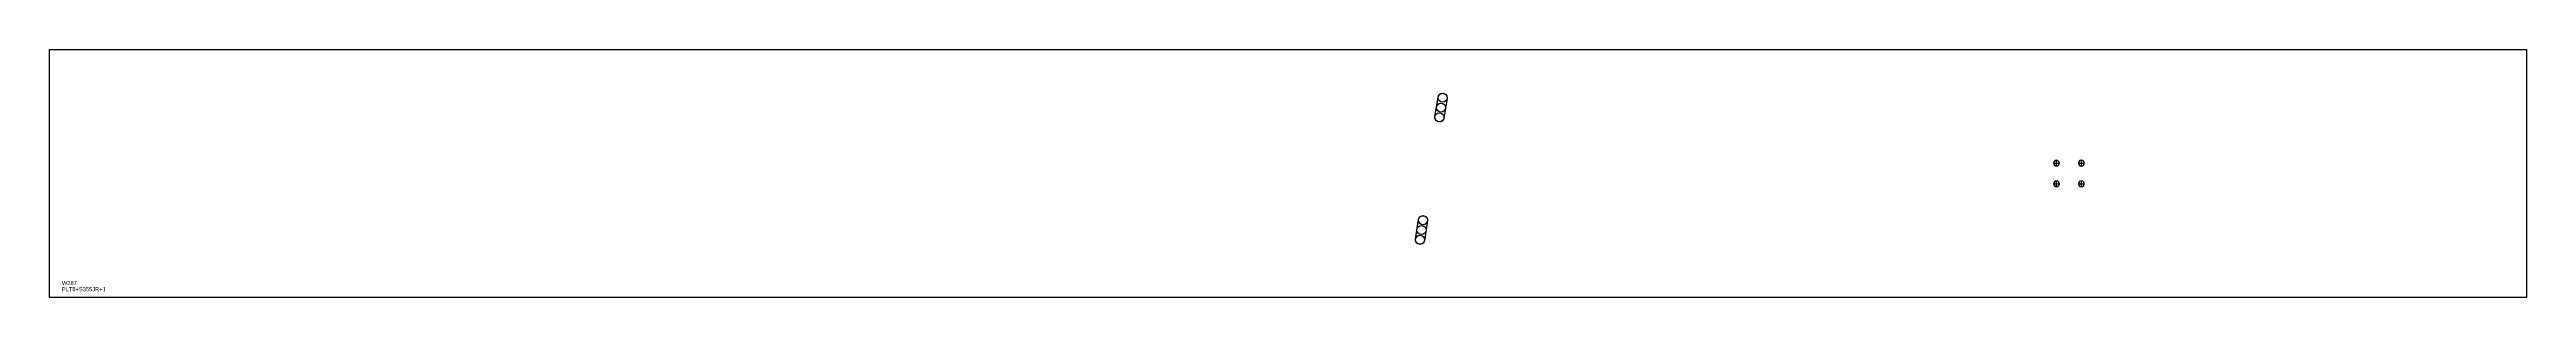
# Model space of a CAD drawing. Extents: x 0 to 5990, y 0 to 600.
import ezdxf

# ---------------------------------------------------------------- set-up
doc = ezdxf.new("R2010")
doc.units = 0
for name, color, linetype in [('14', 7, 'CONTINUOUS'), ('22', 7, 'CONTINUOUS'), ('CUT', 7, 'CONTINUOUS'), ('LAYOUT', 4, 'CONTINUOUS'), ('SCRIBE', 3, 'CONTINUOUS'), ('TEXT', 7, 'CONTINUOUS')]:
    doc.layers.add(name, color=color, linetype=linetype)

msp = doc.modelspace()

# ---------------------------------------------------------------- linework, layer by layer
at = {"layer": '14', "color": 7, "linetype": 'CONTINUOUS'}
for p, q in [((4846.62, 325), (4860.62, 325)), ((4853.62, 318), (4853.62, 332)), ((4906.62, 325), (4920.62, 325)), ((4913.62, 318), (4913.62, 332)), ((4846.62, 275), (4860.62, 275)), ((4853.62, 268), (4853.62, 282)), ((4906.62, 275), (4920.62, 275)), ((4913.62, 268), (4913.62, 282))]:
    msp.add_line(p, q, dxfattribs=at)
for points in [[(4853.62, 332, 1), (4853.62, 318, 1)], [(4913.62, 332, 1), (4913.62, 318, 1)], [(4853.62, 282, 1), (4853.62, 268, 1)], [(4913.62, 282, 1), (4913.62, 268, 1)]]:
    msp.add_lwpolyline(points, format="xyb", close=True, dxfattribs=at)
at = {"layer": '22', "color": 7, "linetype": 'CONTINUOUS'}
for centre, radius in [((3368.754, 483.275), 11), ((3361.22, 435.87), 11), ((3364.987, 459.573), 11), ((3321.644, 186.995), 11), ((3314.11, 139.59), 11), ((3317.877, 163.293), 11), ((0, 0), 0), ((0, 0), 0)]:
    msp.add_circle(centre, radius, dxfattribs=at)
at = {"layer": 'CUT', "color": 7, "linetype": 'CONTINUOUS'}
msp.add_lwpolyline([(0, 0), (0, 600), (5990, 600), (5990, 0)], close=True, dxfattribs=at)
at = {"layer": 'LAYOUT', "color": 4, "linetype": 'CONTINUOUS'}
for points in [[(3372.084, 434.144, -0.99999995), (3350.356, 437.596), (3357.89, 485.002, -0.99999995), (3379.617, 481.549)], [(3324.974, 137.864, -0.99999995), (3303.246, 141.316), (3310.78, 188.722, -0.99999995), (3332.507, 185.269)]]:
    msp.add_lwpolyline(points, format="xyb", close=True, dxfattribs=at)

# ---------------------------------------------------------------- texts
at = {"layer": 'SCRIBE', "color": 3}
msp.add_text('W287', height=10, dxfattribs=at).set_placement((30, 30))
at = {"layer": 'TEXT', "color": 7}
msp.add_text('PLT8+S355JR+1', height=10, dxfattribs=at).set_placement((30, 15))

doc.saveas('drawing.dxf')
